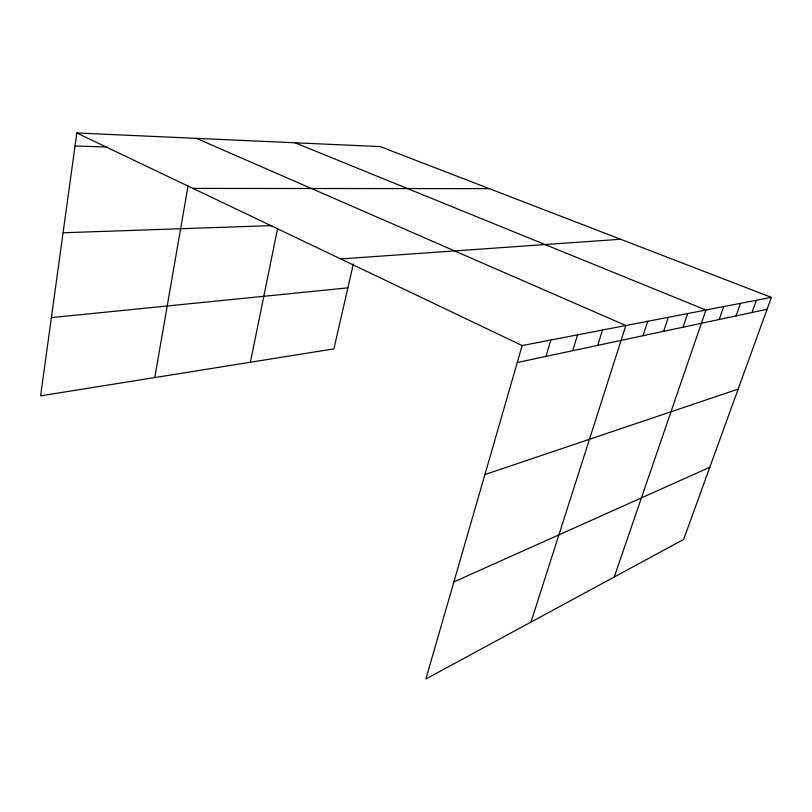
<?xml version="1.0" encoding="UTF-8"?>
<svg xmlns="http://www.w3.org/2000/svg" width="812" height="812" viewBox="0 0 812 812"><rect width="100%" height="100%" fill="white"/><g stroke="black" fill="none" stroke-linecap="round" stroke-linejoin="round"><path stroke-width="1.22" d="M771.4 297.375L522.167 345.567L425.853 679.015L683.633 539.442L771.4 297.375L380.239 146.607L76.825 132.985L40.6 395.85L333.884 348.876L353.362 263.9M154.777 377.56L188.029 186.141M250.39 362.253L277.481 229.096M545.968 356.397L550.841 340.025M572.714 350.693L577.555 334.859M597.693 345.374L602.494 330.037M530.997 622.083L625.839 325.521L196.331 138.345M643.013 335.721L647.722 321.288M663.637 331.326L668.296 317.309M683.054 327.185L687.662 313.564M614.248 577.007L705.932 310.032L295.04 142.78M719.199 319.492L723.695 306.601M736.037 315.898L740.473 303.353M751.973 312.508L756.358 300.278M453.908 581.899L709.8 467.265M484.906 474.563L738.138 389.11M517.274 362.507L767.076 309.291M51.379 317.614L347.861 287.864M340.695 258.937L620.571 239.246M63.072 232.77L271.898 225.604M192.951 188.414L489.291 188.638M75.039 145.957L107.143 147.063M76.825 132.985L522.167 345.567"/></g></svg>
